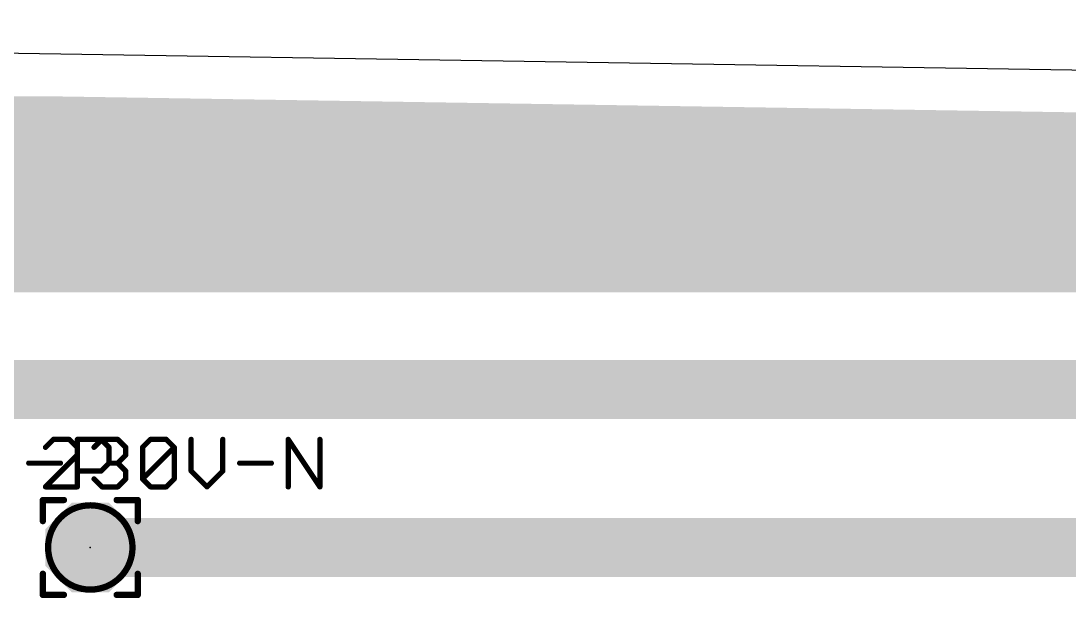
# Model space of a CAD drawing. Extents: x -14 to 150, y -1 to 89.
# Drawn here: x 37.7 to 62.94, y 74.98 to 88.89 of the extents above; entities that cross this region are included whole.
import ezdxf

# ---------------------------------------------------------------- set-up
doc = ezdxf.new("R2010")
doc.units = 0
for name, color, linetype in [('16', 175, 'CONTINUOUS'), ('17', 82, 'CONTINUOUS'), ('20', 7, 'CONTINUOUS'), ('21', 253, 'CONTINUOUS'), ('23', 7, 'CONTINUOUS'), ('25', 253, 'CONTINUOUS'), ('27', 253, 'CONTINUOUS'), ('51', 253, 'CONTINUOUS')]:
    doc.layers.add(name, color=color, linetype=linetype)

# ---------------------------------------------------------------- blocks, each defined once
blk = doc.blocks.new('OCTAGONP')
at = {"const_width": 0.5}
blk.add_lwpolyline([(-0.25, -0.1036), (-0.25, 0.1036), (-0.1036, 0.25), (0.1036, 0.25), (0.25, 0.1036), (0.25, -0.1036), (0.1036, -0.25), (-0.1036, -0.25), (-0.25, -0.1036), (-0.25, 0.1036)], dxfattribs=at)

msp = doc.modelspace()

# ---------------------------------------------------------------- linework, layer by layer
at = {"layer": '16', "const_width": 1.4224}
for points in [[(-6.985, 86.36), (38.5616, 86.36)], [(38.5616, 86.36), (107.315, 85.2835)], [(-6.985, 85.344), (103.4535, 85.344)], [(-6.985, 83.9216), (107.315, 83.9216)], [(100.7313, 83.058), (33.8887, 83.058)], [(34.29, 80.01), (100.33, 80.01)], [(39.37, 76.2), (67.31, 76.2)]]:
    msp.add_lwpolyline(points, dxfattribs=at)
at = {"layer": '16', "const_width": 0.7112}
for points in [[(38.5672, 86.7156, 1), (38.5561, 86.0044)], [(38.5616, 86.0044, 1), (38.5616, 86.7156)], [(39.37, 76.5556, 1), (39.37, 75.8444)]]:
    msp.add_lwpolyline(points, format="xyb", dxfattribs=at)
at = {"layer": '20'}
msp.add_line((149.53, 86.35), (-12.7, 88.89), dxfattribs=at)
at = {"layer": '21', "const_width": 0.1524}
for points in [[(38.735, 77.343), (38.227, 77.343)], [(38.227, 77.343), (38.227, 76.835)], [(40.513, 77.343), (40.005, 77.343)], [(40.513, 76.835), (40.513, 77.343)], [(38.227, 75.565), (38.227, 75.057)], [(40.513, 75.057), (40.513, 75.565)], [(38.227, 75.057), (38.735, 75.057)], [(40.513, 75.057), (40.005, 75.057)]]:
    msp.add_lwpolyline(points, dxfattribs=at)
at = {"layer": '21', "const_width": 0.0762}
for points in [[(38.227, 77.3811, 1), (38.227, 77.3049)], [(38.2651, 77.343, 1), (38.1889, 77.343)], [(38.735, 77.3049, 1), (38.735, 77.3811)], [(40.005, 77.3811, 1), (40.005, 77.3049)], [(40.5511, 77.343, 1), (40.4749, 77.343)], [(40.513, 77.3049, 1), (40.513, 77.3811)], [(38.1889, 76.835, 1), (38.2651, 76.835)], [(40.4749, 76.835, 1), (40.5511, 76.835)], [(38.2651, 75.565, 1), (38.1889, 75.565)], [(40.5511, 75.565, 1), (40.4749, 75.565)], [(38.227, 75.0951, 1), (38.227, 75.0189)], [(38.1889, 75.057, 1), (38.2651, 75.057)], [(38.735, 75.0189, 1), (38.735, 75.0951)], [(40.005, 75.0951, 1), (40.005, 75.0189)], [(40.4749, 75.057, 1), (40.5511, 75.057)], [(40.513, 75.0189, 1), (40.513, 75.0951)]]:
    msp.add_lwpolyline(points, format="xyb", dxfattribs=at)
at = {"layer": '23'}
msp.add_point((39.37, 76.2), dxfattribs=at)
at = {"layer": '25', "const_width": 0.127}
for points in [[(38.4812, 78.8045), (38.2905, 78.6138)], [(38.8625, 78.8045), (38.4812, 78.8045)], [(39.0532, 78.6138), (38.8625, 78.8045)], [(39.0575, 77.6605), (39.0575, 78.8045)], [(39.0575, 78.8045), (39.6295, 78.8045)], [(39.4599, 78.6138), (39.6506, 78.8045)], [(39.6295, 78.8045), (39.8201, 78.6138)], [(39.6506, 78.8045), (40.0319, 78.8045)], [(40.0319, 78.8045), (40.2225, 78.6138)], [(40.6293, 78.6138), (40.82, 78.8045)], [(40.82, 78.8045), (41.2013, 78.8045)], [(41.2013, 78.8045), (41.3919, 78.6138)], [(41.7987, 78.8045), (41.7987, 78.0418)], [(42.5613, 78.0418), (42.5613, 78.8045)], [(44.1375, 77.6605), (44.1375, 78.8045)], [(44.1375, 78.8045), (44.9001, 77.6605)], [(44.9001, 77.6605), (44.9001, 78.8045)], [(39.0532, 78.4232), (39.0532, 78.6138)], [(39.8201, 78.6138), (39.8201, 78.2325)], [(40.2225, 78.6138), (40.2225, 78.4232)], [(40.6293, 77.8512), (40.6293, 78.6138)], [(40.6293, 77.8512), (41.3919, 78.6138)], [(41.3919, 78.6138), (41.3919, 77.8512)], [(37.8881, 78.2325), (38.6507, 78.2325)], [(38.2905, 77.6605), (39.0532, 78.4232)], [(39.8201, 78.2325), (39.6295, 78.0418)], [(40.0319, 78.2325), (39.8412, 78.2325)], [(40.2225, 78.4232), (40.0319, 78.2325)], [(40.0319, 78.2325), (40.2225, 78.0418)], [(42.9681, 78.2325), (43.7307, 78.2325)], [(39.6295, 78.0418), (39.0575, 78.0418)], [(40.2225, 78.0418), (40.2225, 77.8512)], [(41.7987, 78.0418), (42.18, 77.6605)], [(42.18, 77.6605), (42.5613, 78.0418)], [(39.6506, 77.6605), (39.4599, 77.8512)], [(40.2225, 77.8512), (40.0319, 77.6605)], [(40.82, 77.6605), (40.6293, 77.8512)], [(41.3919, 77.8512), (41.2013, 77.6605)], [(39.0532, 77.6605), (38.2905, 77.6605)], [(40.0319, 77.6605), (39.6506, 77.6605)], [(41.2013, 77.6605), (40.82, 77.6605)]]:
    msp.add_lwpolyline(points, dxfattribs=at)
at = {"layer": '25', "const_width": 0.0635}
for points in [[(38.4812, 78.8362, 1), (38.4812, 78.7727)], [(38.5036, 78.782, 1), (38.4587, 78.8269)], [(38.8849, 78.8269, 1), (38.84, 78.782)], [(38.8625, 78.7727, 1), (38.8625, 78.8362)], [(39.0892, 78.8045, 1), (39.0257, 78.8045)], [(39.0575, 78.8362, 1), (39.0575, 78.7727)], [(39.6519, 78.8269, 1), (39.607, 78.782)], [(39.6506, 78.8362, 1), (39.6506, 78.7727)], [(39.673, 78.782, 1), (39.6281, 78.8269)], [(39.6295, 78.7727, 1), (39.6295, 78.8362)], [(40.0543, 78.8269, 1), (40.0094, 78.782)], [(40.0319, 78.7727, 1), (40.0319, 78.8362)], [(40.82, 78.8362, 1), (40.82, 78.7727)], [(40.8424, 78.782, 1), (40.7975, 78.8269)], [(41.2237, 78.8269, 1), (41.1788, 78.782)], [(41.2013, 78.7727, 1), (41.2013, 78.8362)], [(41.8304, 78.8045, 1), (41.7669, 78.8045)], [(42.5931, 78.8045, 1), (42.5296, 78.8045)], [(44.1692, 78.8045, 1), (44.1057, 78.8045)], [(44.1639, 78.8221, 1), (44.1111, 78.7869)], [(44.9319, 78.8045, 1), (44.8684, 78.8045)], [(38.268, 78.6363, 1), (38.313, 78.5914)], [(39.0849, 78.6138, 1), (39.0214, 78.6138)], [(39.0307, 78.5914, 1), (39.0756, 78.6363)], [(39.4374, 78.6363, 1), (39.4823, 78.5914)], [(39.8519, 78.6138, 1), (39.7884, 78.6138)], [(39.7977, 78.5914, 1), (39.8426, 78.6363)], [(40.2543, 78.6138, 1), (40.1908, 78.6138)], [(40.2001, 78.5914, 1), (40.245, 78.6363)], [(40.661, 78.6138, 1), (40.5975, 78.6138)], [(40.6068, 78.6363, 1), (40.6517, 78.5914)], [(41.4237, 78.6138, 1), (41.3602, 78.6138)], [(41.4144, 78.5914, 1), (41.3695, 78.6363)], [(41.3695, 78.5914, 1), (41.4144, 78.6363)], [(37.8881, 78.2642, 1), (37.8881, 78.2007)], [(38.6507, 78.2007, 1), (38.6507, 78.2642)], [(39.0214, 78.4232, 1), (39.0849, 78.4232)], [(39.0756, 78.4007, 1), (39.0307, 78.4456)], [(39.7884, 78.2325, 1), (39.8519, 78.2325)], [(39.8426, 78.21, 1), (39.7977, 78.2549)], [(39.8412, 78.2642, 1), (39.8412, 78.2007)], [(40.0543, 78.2549, 1), (40.0094, 78.21)], [(40.0094, 78.2549, 1), (40.0543, 78.21)], [(40.0319, 78.2007, 1), (40.0319, 78.2642)], [(40.1908, 78.4232, 1), (40.2543, 78.4232)], [(40.245, 78.4007, 1), (40.2001, 78.4456)], [(42.9681, 78.2642, 1), (42.9681, 78.2007)], [(43.7307, 78.2007, 1), (43.7307, 78.2642)], [(39.0575, 78.0736, 1), (39.0575, 78.0101)], [(39.607, 78.0643, 1), (39.6519, 78.0194)], [(39.6295, 78.0101, 1), (39.6295, 78.0736)], [(40.2543, 78.0418, 1), (40.1908, 78.0418)], [(40.2001, 78.0194, 1), (40.245, 78.0643)], [(41.7669, 78.0418, 1), (41.8304, 78.0418)], [(41.8211, 78.0643, 1), (41.7762, 78.0194)], [(42.5296, 78.0418, 1), (42.5931, 78.0418)], [(42.5838, 78.0194, 1), (42.5389, 78.0643)], [(39.4823, 77.8736, 1), (39.4374, 77.8287)], [(40.1908, 77.8512, 1), (40.2543, 77.8512)], [(40.245, 77.8287, 1), (40.2001, 77.8736)], [(40.5975, 77.8512, 1), (40.661, 77.8512)], [(40.6517, 77.8736, 1), (40.6068, 77.8287)], [(40.6068, 77.8736, 1), (40.6517, 77.8287)], [(41.3602, 77.8512, 1), (41.4237, 77.8512)], [(41.4144, 77.8287, 1), (41.3695, 77.8736)], [(38.2905, 77.6923, 1), (38.2905, 77.6287)], [(38.268, 77.683, 1), (38.313, 77.638)], [(39.0257, 77.6605, 1), (39.0892, 77.6605)], [(39.0532, 77.6287, 1), (39.0532, 77.6923)], [(39.6506, 77.6923, 1), (39.6506, 77.6287)], [(39.6281, 77.638, 1), (39.673, 77.683)], [(40.0094, 77.683, 1), (40.0543, 77.638)], [(40.0319, 77.6287, 1), (40.0319, 77.6923)], [(40.82, 77.6923, 1), (40.82, 77.6287)], [(40.7975, 77.638, 1), (40.8424, 77.683)], [(41.1788, 77.683, 1), (41.2237, 77.638)], [(41.2013, 77.6287, 1), (41.2013, 77.6923)], [(42.1576, 77.683, 1), (42.2025, 77.638)], [(42.1576, 77.638, 1), (42.2025, 77.683)], [(44.1057, 77.6605, 1), (44.1692, 77.6605)], [(44.8684, 77.6605, 1), (44.9319, 77.6605)], [(44.8737, 77.6429, 1), (44.9266, 77.6781)]]:
    msp.add_lwpolyline(points, format="xyb", dxfattribs=at)
at = {"layer": '27'}
for p, q in [((39.3742, 77.2254), (39.37, 77.2212)), ((39.37, 77.2), (39.3869, 77.2169)), ((39.3869, 77.2), (39.37, 77.2)), ((39.3827, 77.2254), (39.3742, 77.2254)), ((39.3869, 77.2212), (39.3827, 77.2254)), ((39.3869, 77.2169), (39.3869, 77.2212)), ((39.3934, 77.2212), (39.3976, 77.2254)), ((39.3976, 77.2), (39.3934, 77.2042)), ((39.3976, 77.2254), (39.4061, 77.2254)), ((39.4061, 77.2), (39.3976, 77.2)), ((39.4061, 77.2127), (39.4019, 77.2127)), ((39.4061, 77.2254), (39.4103, 77.2212)), ((39.4103, 77.2169), (39.4061, 77.2127)), ((39.4061, 77.2127), (39.4103, 77.2085)), ((39.4103, 77.2042), (39.4061, 77.2)), ((39.4103, 77.2212), (39.4103, 77.2169)), ((39.4103, 77.2085), (39.4103, 77.2042)), ((39.4168, 77.2212), (39.421, 77.2254)), ((39.4168, 77.2042), (39.4168, 77.2212)), ((39.4168, 77.2042), (39.4337, 77.2212)), ((39.421, 77.2), (39.4168, 77.2042)), ((39.421, 77.2254), (39.4295, 77.2254)), ((39.4295, 77.2), (39.421, 77.2)), ((39.4295, 77.2254), (39.4337, 77.2212)), ((39.4337, 77.2042), (39.4295, 77.2)), ((39.4337, 77.2212), (39.4337, 77.2042)), ((39.4402, 77.2254), (39.4402, 77.2085)), ((39.4402, 77.2085), (39.4486, 77.2)), ((39.4486, 77.2), (39.4571, 77.2085)), ((39.4571, 77.2085), (39.4571, 77.2254))]:
    msp.add_line(p, q, dxfattribs=at)
at = {"layer": '51', "const_width": 0.1524}
msp.add_lwpolyline([(39.37, 75.184, 1), (39.37, 77.216, 1), (39.37, 75.184)], format="xyb", dxfattribs=at)

# ---------------------------------------------------------------- block references
at = {"layer": '17', "xscale": 2.159, "yscale": 2.159}
msp.add_blockref('OCTAGONP', (39.37, 76.2), dxfattribs=at)
msp.add_blockref('OCTAGONP', (39.37, 76.2), dxfattribs=at)

doc.saveas('drawing.dxf')
